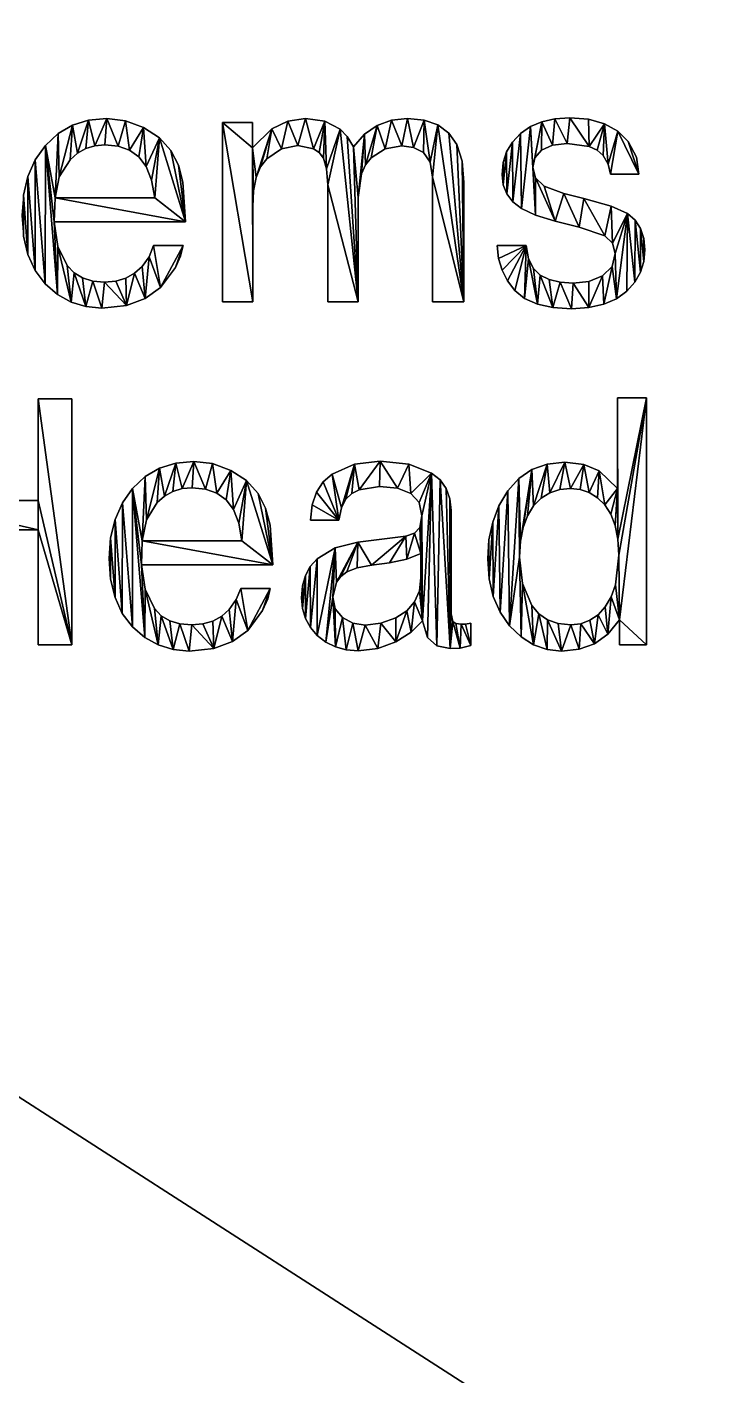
# Model space of a CAD drawing. Extents: x 12 to 260, y 24 to 184.
# Drawn here: x 131.1 to 157.3, y 96.7 to 148.6 of the extents above; entities that cross this region are included whole.
import ezdxf

# ---------------------------------------------------------------- set-up
doc = ezdxf.new("R2010")
doc.units = 0
doc.layers.get('0').update_dxf_attribs({"color": 13, "linetype": 'CONTINUOUS'})

# ---------------------------------------------------------------- blocks, each defined once
blk = doc.blocks.new('BUILD_BOX')
at = {"color": 254}
mesh = blk.add_polyface(dxfattribs=at)
corners = [(248.92, 0), (0, 160.02), (0, 0), (248.92, 160.02)]
mesh.append_faces([[corners[k] for k in face] for face in [(0, 1, 2), (1, 0, 3)]], dxfattribs={"vtx0": -1, "color": 254})
blk = doc.blocks.new('3D_PRINTER_BUILD_VOLUME')
blk.add_blockref('BUILD_BOX', (0, 0))
blk = doc.blocks.new('GROUP_5')
at = {"color": 178}
for p, q in [((48.908, 20.184, 0.051), (49.602, 20.249, 0.051)), ((49.602, 20.249, 0.051), (50.325, 20.163, 0.051)), ((56.573, 20.151, 0.051), (57.262, 20.249, 0.051)), ((57.262, 20.249, 0.051), (58.006, 20.148, 0.051)), ((60.567, 20.182, 0.051), (61.185, 20.249, 0.051)), ((61.185, 20.249, 0.051), (61.826, 20.186, 0.051)), ((66.358, 20.123, 0.051), (66.863, 20.237, 0.051)), ((66.863, 20.237, 0.051), (67.428, 20.275, 0.051)), ((67.428, 20.275, 0.051), (68.154, 20.218, 0.051)), ((47.729, 19.666, 0.051), (48.284, 19.99, 0.051)), ((48.284, 19.99, 0.051), (48.908, 20.184, 0.051)), ((50.325, 20.163, 0.051), (51.025, 19.904, 0.051)), ((51.025, 19.904, 0.051), (51.633, 19.509, 0.051)), ((54.066, 20.094, 0.051), (55.213, 20.094, 0.051)), ((54.066, 13.194, 0.051), (54.066, 20.094, 0.051)), ((55.213, 20.094, 0.051), (55.213, 19.115, 0.051)), ((58.006, 20.148, 0.051), (58.589, 19.843, 0.051)), ((58.589, 19.843, 0.051), (58.86, 19.557, 0.051)), ((59.525, 19.643, 0.051), (60.013, 19.982, 0.051)), ((60.013, 19.982, 0.051), (60.567, 20.182, 0.051)), ((61.826, 20.186, 0.051), (62.355, 19.998, 0.051)), ((62.355, 19.998, 0.051), (62.773, 19.684, 0.051)), ((65.531, 19.669, 0.051), (65.914, 19.934, 0.051)), ((65.914, 19.934, 0.051), (66.358, 20.123, 0.051)), ((68.154, 20.218, 0.051), (68.77, 20.046, 0.051)), ((68.77, 20.046, 0.051), (69.278, 19.76, 0.051)), ((69.278, 19.76, 0.051), (69.677, 19.36, 0.051)), ((46.849, 18.654, 0.051), (47.244, 19.212, 0.051)), ((47.244, 19.212, 0.051), (47.729, 19.666, 0.051)), ((49.147, 19.202, 0.051), (48.796, 19.093, 0.051)), ((49.531, 19.238, 0.051), (49.147, 19.202, 0.051)), ((50.048, 19.185, 0.051), (49.531, 19.238, 0.051)), ((51.633, 19.509, 0.051), (52.076, 19.012, 0.051)), ((56.959, 19.205, 0.051), (56.332, 19.078, 0.051)), ((57.566, 19.085, 0.051), (56.959, 19.205, 0.051)), ((58.86, 19.557, 0.051), (59.105, 19.16, 0.051)), ((59.105, 19.16, 0.051), (59.525, 19.643, 0.051)), ((60.96, 19.193, 0.051), (60.325, 19.078, 0.051)), ((61.418, 19.128, 0.051), (60.96, 19.193, 0.051)), ((62.773, 19.684, 0.051), (63.08, 19.244, 0.051)), ((63.08, 19.244, 0.051), (63.283, 18.609, 0.051)), ((65.002, 18.97, 0.051), (65.222, 19.343, 0.051)), ((65.222, 19.343, 0.051), (65.531, 19.669, 0.051)), ((66.761, 19.22, 0.051), (66.343, 19.031, 0.051)), ((67.338, 19.283, 0.051), (66.761, 19.22, 0.051)), ((68.177, 19.168, 0.051), (67.338, 19.283, 0.051)), ((69.677, 19.36, 0.051), (69.997, 18.758, 0.051)), ((48.477, 18.913, 0.051), (48.191, 18.661, 0.051)), ((48.796, 19.093, 0.051), (48.477, 18.913, 0.051)), ((50.486, 19.028, 0.051), (50.048, 19.185, 0.051)), ((50.844, 18.767, 0.051), (50.486, 19.028, 0.051)), ((51.122, 18.4, 0.051), (50.844, 18.767, 0.051)), ((52.076, 19.012, 0.051), (52.366, 18.447, 0.051)), ((55.764, 18.696, 0.051), (55.529, 18.39, 0.051)), ((56.332, 19.078, 0.051), (55.764, 18.696, 0.051)), ((57.784, 18.934, 0.051), (57.566, 19.085, 0.051)), ((57.945, 18.722, 0.051), (57.784, 18.934, 0.051)), ((58.07, 18.305, 0.051), (57.945, 18.722, 0.051)), ((59.784, 18.735, 0.051), (59.569, 18.468, 0.051)), ((60.325, 19.078, 0.051), (59.784, 18.735, 0.051)), ((61.801, 18.935, 0.051), (61.418, 19.128, 0.051)), ((62.059, 18.569, 0.051), (61.801, 18.935, 0.051)), ((64.87, 18.551, 0.051), (65.002, 18.97, 0.051)), ((66.089, 18.74, 0.051), (66.005, 18.368, 0.051)), ((66.343, 19.031, 0.051), (66.089, 18.74, 0.051)), ((68.487, 19.025, 0.051), (68.177, 19.168, 0.051)), ((68.723, 18.825, 0.051), (68.487, 19.025, 0.051)), ((68.915, 18.485, 0.051), (68.723, 18.825, 0.051)), ((69.997, 18.758, 0.051), (70.096, 18.11, 0.051)), ((46.567, 18.018, 0.051), (46.849, 18.654, 0.051)), ((48.191, 18.661, 0.051), (47.777, 18.006, 0.051)), ((51.333, 17.873, 0.051), (51.122, 18.4, 0.051)), ((55.529, 18.39, 0.051), (55.361, 17.981, 0.051)), ((59.569, 18.468, 0.051), (59.415, 18.125, 0.051)), ((64.826, 18.084, 0.051), (64.87, 18.551, 0.051)), ((66.005, 18.368, 0.051), (66.116, 17.962, 0.051)), ((69, 18.11, 0.051), (68.915, 18.485, 0.051)), ((46.398, 17.304, 0.051), (46.567, 18.018, 0.051)), ((47.777, 18.006, 0.051), (47.617, 17.195, 0.051)), ((51.451, 17.195, 0.051), (51.333, 17.873, 0.051)), ((55.361, 17.981, 0.051), (55.26, 17.469, 0.051)), ((64.872, 17.691, 0.051), (64.826, 18.084, 0.051)), ((65.012, 17.344, 0.051), (64.872, 17.691, 0.051)), ((66.116, 17.962, 0.051), (66.449, 17.646, 0.051)), ((66.449, 17.646, 0.051), (67.209, 17.363, 0.051)), ((70.096, 18.11, 0.051), (69, 18.11, 0.051)), ((47.617, 17.195, 0.051), (51.451, 17.195, 0.051)), ((65.246, 17.041, 0.051), (65.012, 17.344, 0.051)), ((65.573, 16.783, 0.051), (65.246, 17.041, 0.051)), ((66.108, 16.525, 0.051), (65.573, 16.783, 0.051)), ((52.643, 16.274, 0.051), (47.585, 16.274, 0.051)), ((69.651, 16.59, 0.051), (69.947, 16.336, 0.051)), ((69.947, 16.336, 0.051), (70.158, 16.018, 0.051)), ((46.566, 15.012, 0.051), (46.398, 15.715, 0.051)), ((69.083, 15.448, 0.051), (68.788, 15.733, 0.051)), ((70.158, 16.018, 0.051), (70.285, 15.637, 0.051)), ((70.285, 15.637, 0.051), (70.328, 15.192, 0.051)), ((51.232, 14.929, 0.051), (51.406, 15.359, 0.051)), ((51.406, 15.359, 0.051), (52.546, 15.359, 0.051)), ((52.546, 15.359, 0.051), (52.449, 14.957, 0.051)), ((64.692, 14.865, 0.051), (64.632, 15.359, 0.051)), ((64.632, 15.359, 0.051), (65.747, 15.359, 0.051)), ((65.747, 15.359, 0.051), (65.845, 14.847, 0.051)), ((69.058, 14.547, 0.051), (69.181, 15.056, 0.051)), ((69.181, 15.056, 0.051), (69.083, 15.448, 0.051)), ((70.328, 15.192, 0.051), (70.284, 14.747, 0.051)), ((46.845, 14.403, 0.051), (46.566, 15.012, 0.051)), ((48.081, 14.589, 0.051), (48.345, 14.312, 0.051)), ((50.674, 14.292, 0.051), (50.968, 14.554, 0.051)), ((50.968, 14.554, 0.051), (51.232, 14.929, 0.051)), ((52.449, 14.957, 0.051), (52.246, 14.512, 0.051)), ((64.826, 14.411, 0.051), (64.692, 14.865, 0.051)), ((65.845, 14.847, 0.051), (66.037, 14.47, 0.051)), ((68.691, 14.19, 0.051), (69.058, 14.547, 0.051)), ((70.284, 14.747, 0.051), (70.153, 14.333, 0.051)), ((47.237, 13.887, 0.051), (46.845, 14.403, 0.051)), ((48.345, 14.312, 0.051), (48.672, 14.113, 0.051)), ((48.672, 14.113, 0.051), (49.063, 13.994, 0.051)), ((49.949, 13.992, 0.051), (50.335, 14.104, 0.051)), ((50.335, 14.104, 0.051), (50.674, 14.292, 0.051)), ((65.035, 14, 0.051), (64.826, 14.411, 0.051)), ((66.037, 14.47, 0.051), (66.296, 14.225, 0.051)), ((66.296, 14.225, 0.051), (66.636, 14.05, 0.051)), ((66.636, 14.05, 0.051), (67.056, 13.945, 0.051)), ((68.163, 13.98, 0.051), (68.691, 14.19, 0.051)), ((70.153, 14.333, 0.051), (69.934, 13.951, 0.051)), ((47.71, 13.477, 0.051), (47.237, 13.887, 0.051)), ((49.063, 13.994, 0.051), (49.518, 13.955, 0.051)), ((49.518, 13.955, 0.051), (49.949, 13.992, 0.051)), ((65.318, 13.629, 0.051), (65.035, 14, 0.051)), ((65.695, 13.324, 0.051), (65.318, 13.629, 0.051)), ((67.056, 13.945, 0.051), (67.557, 13.91, 0.051)), ((67.557, 13.91, 0.051), (68.163, 13.98, 0.051)), ((69.629, 13.6, 0.051), (69.233, 13.307, 0.051)), ((69.934, 13.951, 0.051), (69.629, 13.6, 0.051)), ((48.231, 13.184, 0.051), (47.71, 13.477, 0.051)), ((48.802, 13.008, 0.051), (48.231, 13.184, 0.051)), ((49.421, 12.95, 0.051), (48.802, 13.008, 0.051)), ((55.226, 13.194, 0.051), (54.066, 13.194, 0.051)), ((59.291, 13.194, 0.051), (58.112, 13.194, 0.051)), ((63.35, 13.194, 0.051), (62.145, 13.194, 0.051)), ((66.184, 13.105, 0.051), (65.695, 13.324, 0.051)), ((66.786, 12.974, 0.051), (66.184, 13.105, 0.051)), ((67.499, 12.93, 0.051), (66.786, 12.974, 0.051)), ((68.169, 12.972, 0.051), (67.499, 12.93, 0.051)), ((68.747, 13.098, 0.051), (68.169, 12.972, 0.051)), ((69.233, 13.307, 0.051), (68.747, 13.098, 0.051)), ((46.961, 5.554, 0.051), (46.961, 9.464, 0.051)), ((46.961, 9.464, 0.051), (48.256, 9.464, 0.051)), ((48.256, 9.464, 0.051), (48.256, 0, 0.051)), ((69.271, 6.011, 0.051), (69.271, 9.496, 0.051)), ((69.271, 9.496, 0.051), (70.386, 9.496, 0.051)), ((70.386, 9.496, 0.051), (70.386, 0, 0.051)), ((51.086, 6.471, 0.051), (51.641, 6.795, 0.051)), ((51.641, 6.795, 0.051), (52.265, 6.99, 0.051)), ((52.265, 6.99, 0.051), (52.959, 7.055, 0.051)), ((52.959, 7.055, 0.051), (53.682, 6.968, 0.051)), ((53.682, 6.968, 0.051), (54.382, 6.71, 0.051)), ((65.468, 6.401, 0.051), (65.977, 6.746, 0.051)), ((65.977, 6.746, 0.051), (66.568, 6.953, 0.051)), ((66.568, 6.953, 0.051), (67.242, 7.022, 0.051)), ((67.242, 7.022, 0.051), (67.97, 6.939, 0.051)), ((67.97, 6.939, 0.051), (68.569, 6.687, 0.051)), ((50.601, 6.017, 0.051), (51.086, 6.471, 0.051)), ((54.382, 6.71, 0.051), (54.99, 6.315, 0.051)), ((54.99, 6.315, 0.051), (55.433, 5.818, 0.051)), ((57.679, 5.875, 0.051), (57.933, 6.27, 0.051)), ((57.933, 6.27, 0.051), (58.283, 6.568, 0.051)), ((62.107, 6.604, 0.051), (62.437, 6.34, 0.051)), ((62.437, 6.34, 0.051), (62.672, 6.011, 0.051)), ((65.042, 5.918, 0.051), (65.468, 6.401, 0.051)), ((68.569, 6.687, 0.051), (69.271, 6.011, 0.051)), ((50.206, 5.46, 0.051), (50.601, 6.017, 0.051)), ((51.834, 5.719, 0.051), (51.548, 5.467, 0.051)), ((52.153, 5.899, 0.051), (51.834, 5.719, 0.051)), ((52.504, 6.007, 0.051), (52.153, 5.899, 0.051)), ((52.888, 6.043, 0.051), (52.504, 6.007, 0.051)), ((53.405, 5.991, 0.051), (52.888, 6.043, 0.051)), ((53.843, 5.834, 0.051), (53.405, 5.991, 0.051)), ((54.201, 5.572, 0.051), (53.843, 5.834, 0.051)), ((55.433, 5.818, 0.051), (55.723, 5.252, 0.051)), ((57.519, 5.383, 0.051), (57.679, 5.875, 0.051)), ((59.038, 5.813, 0.051), (58.815, 5.599, 0.051)), ((59.327, 5.966, 0.051), (59.038, 5.813, 0.051)), ((60.103, 6.088, 0.051), (59.327, 5.966, 0.051)), ((60.798, 6.021, 0.051), (60.103, 6.088, 0.051)), ((61.311, 5.821, 0.051), (60.798, 6.021, 0.051)), ((61.628, 5.472, 0.051), (61.311, 5.821, 0.051)), ((62.672, 6.011, 0.051), (62.814, 5.618, 0.051)), ((64.705, 5.34, 0.051), (65.042, 5.918, 0.051)), ((66.668, 5.843, 0.051), (66.333, 5.634, 0.051)), ((67.044, 5.969, 0.051), (66.668, 5.843, 0.051)), ((67.461, 6.011, 0.051), (67.044, 5.969, 0.051)), ((67.838, 5.972, 0.051), (67.461, 6.011, 0.051)), ((68.184, 5.854, 0.051), (67.838, 5.972, 0.051)), ((68.499, 5.658, 0.051), (68.184, 5.854, 0.051)), ((42.038, 5.554, 0.051), (46.961, 5.554, 0.051)), ((49.924, 4.824, 0.051), (50.206, 5.46, 0.051)), ((51.548, 5.467, 0.051), (51.134, 4.812, 0.051)), ((54.479, 5.206, 0.051), (54.201, 5.572, 0.051)), ((54.69, 4.679, 0.051), (54.479, 5.206, 0.051)), ((57.456, 4.793, 0.051), (57.519, 5.383, 0.051)), ((58.639, 5.262, 0.051), (58.538, 4.793, 0.051)), ((58.815, 5.599, 0.051), (58.639, 5.262, 0.051)), ((61.733, 4.961, 0.051), (61.628, 5.472, 0.051)), ((64.464, 4.712, 0.051), (64.705, 5.34, 0.051)), ((66.04, 5.341, 0.051), (65.802, 4.966, 0.051)), ((66.333, 5.634, 0.051), (66.04, 5.341, 0.051)), ((68.782, 5.383, 0.051), (68.499, 5.658, 0.051)), ((69.016, 5.026, 0.051), (68.782, 5.383, 0.051)), ((49.755, 4.11, 0.051), (49.924, 4.824, 0.051)), ((51.134, 4.812, 0.051), (50.974, 4.001, 0.051)), ((54.808, 4.001, 0.051), (54.69, 4.679, 0.051)), ((58.538, 4.793, 0.051), (57.456, 4.793, 0.051)), ((61.656, 4.516, 0.051), (61.733, 4.961, 0.051)), ((64.32, 4.034, 0.051), (64.464, 4.712, 0.051)), ((65.802, 4.966, 0.051), (65.632, 4.513, 0.051)), ((69.183, 4.585, 0.051), (69.016, 5.026, 0.051)), ((46.961, 4.426, 0.051), (42.038, 4.426, 0.051)), ((46.961, 0, 0.051), (46.961, 4.426, 0.051)), ((61.121, 4.181, 0.051), (61.455, 4.291, 0.051)), ((61.455, 4.291, 0.051), (61.656, 4.516, 0.051)), ((65.632, 4.513, 0.051), (65.53, 3.981, 0.051)), ((69.283, 4.058, 0.051), (69.183, 4.585, 0.051)), ((49.699, 3.318, 0.051), (49.755, 4.11, 0.051)), ((50.974, 4.001, 0.051), (54.808, 4.001, 0.051)), ((64.272, 3.305, 0.051), (64.32, 4.034, 0.051)), ((65.53, 3.981, 0.051), (65.496, 3.369, 0.051)), ((49.755, 2.521, 0.051), (49.699, 3.318, 0.051)), ((57.438, 3.007, 0.051), (57.7, 3.299, 0.051)), ((60.496, 3.157, 0.051), (59.794, 3.067, 0.051)), ((61.154, 3.286, 0.051), (60.496, 3.157, 0.051)), ((61.701, 3.511, 0.051), (61.154, 3.286, 0.051)), ((61.701, 2.577, 0.051), (61.701, 3.511, 0.051)), ((64.325, 2.54, 0.051), (64.272, 3.305, 0.051)), ((56, 3.08, 0.051), (50.942, 3.08, 0.051)), ((57.139, 2.263, 0.051), (57.251, 2.662, 0.051)), ((57.251, 2.662, 0.051), (57.438, 3.007, 0.051)), ((58.613, 2.629, 0.051), (58.446, 2.41, 0.051)), ((58.847, 2.803, 0.051), (58.613, 2.629, 0.051)), ((59.242, 2.959, 0.051), (58.847, 2.803, 0.051)), ((59.794, 3.067, 0.051), (59.242, 2.959, 0.051)), ((49.923, 1.818, 0.051), (49.755, 2.521, 0.051)), ((54.589, 1.735, 0.051), (54.763, 2.165, 0.051)), ((54.763, 2.165, 0.051), (55.903, 2.165, 0.051)), ((55.903, 2.165, 0.051), (55.805, 1.763, 0.051)), ((57.101, 1.81, 0.051), (57.139, 2.263, 0.051)), ((58.446, 2.41, 0.051), (58.312, 1.836, 0.051)), ((61.46, 1.657, 0.051), (61.641, 2.08, 0.051)), ((61.641, 2.08, 0.051), (61.701, 2.577, 0.051)), ((64.483, 1.855, 0.051), (64.325, 2.54, 0.051)), ((69.025, 1.843, 0.051), (69.187, 2.302, 0.051)), ((50.202, 1.208, 0.051), (49.923, 1.818, 0.051)), ((54.324, 1.359, 0.051), (54.589, 1.735, 0.051)), ((55.805, 1.763, 0.051), (55.603, 1.318, 0.051)), ((57.139, 1.391, 0.051), (57.101, 1.81, 0.051)), ((58.312, 1.836, 0.051), (58.404, 1.387, 0.051)), ((61.158, 1.31, 0.051), (61.46, 1.657, 0.051)), ((64.747, 1.25, 0.051), (64.483, 1.855, 0.051)), ((68.798, 1.459, 0.051), (69.025, 1.843, 0.051)), ((50.594, 0.693, 0.051), (50.202, 1.208, 0.051)), ((51.438, 1.395, 0.051), (51.702, 1.117, 0.051)), ((51.702, 1.117, 0.051), (52.029, 0.919, 0.051)), ((53.691, 0.91, 0.051), (54.031, 1.097, 0.051)), ((54.031, 1.097, 0.051), (54.324, 1.359, 0.051)), ((57.253, 1.007, 0.051), (57.139, 1.391, 0.051)), ((58.404, 1.387, 0.051), (58.68, 1.044, 0.051)), ((58.68, 1.044, 0.051), (59.081, 0.826, 0.051)), ((60.735, 1.037, 0.051), (61.158, 1.31, 0.051)), ((65.116, 0.725, 0.051), (64.747, 1.25, 0.051)), ((65.966, 1.514, 0.051), (66.237, 1.187, 0.051)), ((66.237, 1.187, 0.051), (66.578, 0.953, 0.051)), ((68.207, 0.94, 0.051), (68.521, 1.156, 0.051)), ((68.521, 1.156, 0.051), (68.798, 1.459, 0.051)), ((51.067, 0.282, 0.051), (50.594, 0.693, 0.051)), ((52.029, 0.919, 0.051), (52.42, 0.8, 0.051)), ((52.42, 0.8, 0.051), (52.875, 0.76, 0.051)), ((52.875, 0.76, 0.051), (53.306, 0.798, 0.051)), ((53.306, 0.798, 0.051), (53.691, 0.91, 0.051)), ((57.444, 0.661, 0.051), (57.253, 1.007, 0.051)), ((57.71, 0.351, 0.051), (57.444, 0.661, 0.051)), ((59.081, 0.826, 0.051), (59.549, 0.754, 0.051)), ((59.549, 0.754, 0.051), (60.152, 0.825, 0.051)), ((60.152, 0.825, 0.051), (60.735, 1.037, 0.051)), ((61.759, 0.915, 0.051), (61.328, 0.482, 0.051)), ((61.959, 0.277, 0.051), (61.759, 0.915, 0.051)), ((62.935, 0.896, 0.051), (63.05, 0.813, 0.051)), ((63.05, 0.813, 0.051), (63.247, 0.786, 0.051)), ((63.247, 0.786, 0.051), (63.421, 0.796, 0.051)), ((63.421, 0.796, 0.051), (63.628, 0.825, 0.051)), ((63.628, 0.825, 0.051), (63.628, -0.032, 0.051)), ((65.557, 0.301, 0.051), (65.116, 0.725, 0.051)), ((66.578, 0.953, 0.051), (66.991, 0.813, 0.051)), ((66.991, 0.813, 0.051), (67.474, 0.767, 0.051)), ((67.474, 0.767, 0.051), (67.859, 0.81, 0.051)), ((67.859, 0.81, 0.051), (68.207, 0.94, 0.051)), ((69.342, 0.96, 0.051), (68.899, 0.411, 0.051)), ((69.342, 0, 0.051), (69.342, 0.96, 0.051)), ((51.588, -0.01, 0.051), (51.067, 0.282, 0.051)), ((58.036, 0.096, 0.051), (57.71, 0.351, 0.051)), ((58.407, -0.086, 0.051), (58.036, 0.096, 0.051)), ((60.741, 0.11, 0.051), (60.044, -0.147, 0.051)), ((61.328, 0.482, 0.051), (60.741, 0.11, 0.051)), ((62.312, -0.042, 0.051), (61.959, 0.277, 0.051)), ((66.037, -0.002, 0.051), (65.557, 0.301, 0.051)), ((68.382, 0.039, 0.051), (67.788, -0.174, 0.051)), ((68.899, 0.411, 0.051), (68.382, 0.039, 0.051)), ((48.256, 0, 0.051), (46.961, 0, 0.051)), ((52.159, -0.186, 0.051), (51.588, -0.01, 0.051)), ((52.778, -0.245, 0.051), (52.159, -0.186, 0.051)), ((58.821, -0.196, 0.051), (58.407, -0.086, 0.051)), ((59.279, -0.232, 0.051), (58.821, -0.196, 0.051)), ((60.044, -0.147, 0.051), (59.279, -0.232, 0.051)), ((62.829, -0.148, 0.051), (62.312, -0.042, 0.051)), ((63.215, -0.129, 0.051), (62.829, -0.148, 0.051)), ((63.628, -0.032, 0.051), (63.215, -0.129, 0.051)), ((66.556, -0.184, 0.051), (66.037, -0.002, 0.051)), ((67.113, -0.245, 0.051), (66.556, -0.184, 0.051)), ((67.788, -0.174, 0.051), (67.113, -0.245, 0.051)), ((70.386, 0, 0.051), (69.342, 0, 0.051))]:
    blk.add_line(p, q, dxfattribs=at)
for points in [[(55.213, 19.115, 0.051), (55.961, 19.856, 0.051), (56.573, 20.151, 0.051)], [(52.366, 18.447, 0.051), (52.54, 17.794, 0.051), (52.643, 16.274, 0.051)], [(58.112, 13.194, 0.051), (58.112, 17.698, 0.051), (58.07, 18.305, 0.051)], [(62.145, 13.194, 0.051), (62.145, 17.988, 0.051), (62.059, 18.569, 0.051)], [(63.283, 18.609, 0.051), (63.35, 17.788, 0.051), (63.35, 13.194, 0.051)], [(59.415, 18.125, 0.051), (59.291, 17.208, 0.051), (59.291, 13.194, 0.051)], [(55.26, 17.469, 0.051), (55.226, 16.854, 0.051), (55.226, 13.194, 0.051)], [(67.209, 17.363, 0.051), (67.976, 17.176, 0.051), (69.02, 16.878, 0.051), (69.651, 16.59, 0.051)], [(47.585, 16.274, 0.051), (47.725, 15.328, 0.051), (48.081, 14.589, 0.051)], [(68.788, 15.733, 0.051), (67.796, 16.061, 0.051), (66.874, 16.293, 0.051), (66.108, 16.525, 0.051)], [(52.246, 14.512, 0.051), (51.676, 13.749, 0.051), (51.085, 13.317, 0.051)], [(51.085, 13.317, 0.051), (50.368, 13.053, 0.051), (49.421, 12.95, 0.051)], [(58.283, 6.568, 0.051), (59.143, 6.943, 0.051), (60.129, 7.068, 0.051), (61.233, 6.952, 0.051), (62.107, 6.604, 0.051)], [(55.723, 5.252, 0.051), (55.896, 4.6, 0.051), (56, 3.08, 0.051)], [(62.814, 5.618, 0.051), (62.861, 5.161, 0.051), (62.861, 1.185, 0.051), (62.935, 0.896, 0.051)], [(57.7, 3.299, 0.051), (58.393, 3.725, 0.051), (59.272, 3.949, 0.051), (61.121, 4.181, 0.051)], [(69.187, 2.302, 0.051), (69.316, 3.447, 0.051), (69.283, 4.058, 0.051)], [(65.496, 3.369, 0.051), (65.614, 2.352, 0.051), (65.966, 1.514, 0.051)], [(50.942, 3.08, 0.051), (51.082, 2.133, 0.051), (51.438, 1.395, 0.051)], [(55.603, 1.318, 0.051), (55.033, 0.554, 0.051), (54.442, 0.122, 0.051)], [(54.442, 0.122, 0.051), (53.725, -0.142, 0.051), (52.778, -0.245, 0.051)]]:
    blk.add_polyline3d(points, dxfattribs=at)
mesh = blk.add_polyface(dxfattribs=at)
corners = [(46.398, 15.715, 0.051), (46.398, 17.304, 0.051), (46.342, 16.512, 0.051), (46.566, 15.012, 0.051), (46.567, 18.018, 0.051), (46.845, 14.403, 0.051), (46.849, 18.654, 0.051), (47.237, 13.887, 0.051), (47.244, 19.212, 0.051), (47.71, 13.477, 0.051), (47.585, 16.274, 0.051), (47.725, 15.328, 0.051), (48.231, 13.184, 0.051), (48.081, 14.589, 0.051), (48.345, 14.312, 0.051), (48.802, 13.008, 0.051), (48.672, 14.113, 0.051), (49.063, 13.994, 0.051), (49.421, 12.95, 0.051), (49.518, 13.955, 0.051), (50.368, 13.053, 0.051), (49.949, 13.992, 0.051), (50.335, 14.104, 0.051), (50.674, 14.292, 0.051), (51.085, 13.317, 0.051), (50.968, 14.554, 0.051), (51.232, 14.929, 0.051), (51.676, 13.749, 0.051), (51.406, 15.359, 0.051), (52.546, 15.359, 0.051), (52.246, 14.512, 0.051), (52.449, 14.957, 0.051), (52.643, 16.274, 0.051), (47.617, 17.195, 0.051), (51.451, 17.195, 0.051), (51.633, 19.509, 0.051), (52.076, 19.012, 0.051), (52.366, 18.447, 0.051), (52.54, 17.794, 0.051), (47.729, 19.666, 0.051), (47.777, 18.006, 0.051), (48.284, 19.99, 0.051), (48.191, 18.661, 0.051), (48.477, 18.913, 0.051), (48.908, 20.184, 0.051), (48.796, 19.093, 0.051), (49.147, 19.202, 0.051), (49.602, 20.249, 0.051), (49.531, 19.238, 0.051), (50.048, 19.185, 0.051), (50.325, 20.163, 0.051), (50.486, 19.028, 0.051), (51.025, 19.904, 0.051), (50.844, 18.767, 0.051), (51.122, 18.4, 0.051), (51.333, 17.873, 0.051)]
mesh.append_faces([[corners[k] for k in face] for face in [(0, 1, 2), (29, 30, 31), (37, 32, 38)]], dxfattribs={"vtx0": -1, "color": 178})
mesh.append_faces([[corners[k] for k in face] for face in [(1, 3, 4), (4, 5, 6), (6, 7, 8), (10, 9, 11), (11, 12, 13), (13, 12, 14), (14, 15, 16), (16, 15, 17), (17, 18, 19), (19, 20, 21), (21, 20, 22), (22, 20, 23), (23, 24, 25), (25, 24, 26), (26, 27, 28), (28, 27, 29), (32, 33, 10), (33, 32, 34), (35, 32, 36), (36, 32, 37), (8, 33, 39), (39, 40, 41), (41, 43, 44), (44, 46, 47), (47, 49, 50), (50, 51, 52), (52, 54, 35)]], dxfattribs={"vtx0": -1, "vtx1": -1, "color": 178})
mesh.append_faces([[corners[k] for k in face] for face in [(8, 9, 10), (34, 32, 35), (33, 8, 10)]], dxfattribs={"vtx0": -1, "vtx1": -1, "vtx2": -1, "color": 178})
mesh.append_faces([[corners[k] for k in face] for face in [(1, 0, 3), (4, 3, 5), (6, 5, 7), (8, 7, 9), (11, 9, 12), (14, 12, 15), (17, 15, 18), (19, 18, 20), (23, 20, 24), (26, 24, 27), (29, 27, 30), (39, 33, 40), (41, 40, 42), (41, 42, 43), (44, 43, 45), (44, 45, 46), (47, 46, 48), (47, 48, 49), (50, 49, 51), (52, 51, 53), (52, 53, 54), (35, 54, 55), (35, 55, 34)]], dxfattribs={"vtx0": -1, "vtx2": -1, "color": 178})
mesh = blk.add_polyface(dxfattribs=at)
corners = [(63.35, 13.194, 0.051), (62.145, 17.988, 0.051), (62.145, 13.194, 0.051), (62.355, 19.998, 0.051), (62.773, 19.684, 0.051), (63.08, 19.244, 0.051), (63.283, 18.609, 0.051), (63.35, 17.788, 0.051), (59.291, 13.194, 0.051), (58.112, 17.698, 0.051), (58.112, 13.194, 0.051), (58.589, 19.843, 0.051), (58.86, 19.557, 0.051), (59.105, 19.16, 0.051), (59.291, 17.208, 0.051), (59.525, 19.643, 0.051), (59.415, 18.125, 0.051), (59.569, 18.468, 0.051), (60.013, 19.982, 0.051), (59.784, 18.735, 0.051), (60.325, 19.078, 0.051), (60.567, 20.182, 0.051), (60.96, 19.193, 0.051), (61.185, 20.249, 0.051), (61.418, 19.128, 0.051), (61.826, 20.186, 0.051), (61.801, 18.935, 0.051), (62.059, 18.569, 0.051), (55.226, 13.194, 0.051), (54.066, 20.094, 0.051), (54.066, 13.194, 0.051), (55.213, 19.115, 0.051), (55.226, 16.854, 0.051), (55.26, 17.469, 0.051), (55.361, 17.981, 0.051), (55.961, 19.856, 0.051), (55.529, 18.39, 0.051), (55.764, 18.696, 0.051), (56.332, 19.078, 0.051), (56.573, 20.151, 0.051), (56.959, 19.205, 0.051), (57.262, 20.249, 0.051), (57.566, 19.085, 0.051), (58.006, 20.148, 0.051), (57.784, 18.934, 0.051), (57.945, 18.722, 0.051), (58.07, 18.305, 0.051), (55.213, 20.094, 0.051)]
mesh.append_faces([[corners[k] for k in face] for face in [(0, 1, 2), (6, 0, 7), (8, 9, 10), (28, 29, 30)]], dxfattribs={"vtx0": -1, "color": 178})
mesh.append_faces([[corners[k] for k in face] for face in [(3, 0, 4), (4, 0, 5), (5, 0, 6), (11, 8, 12), (12, 8, 13), (13, 14, 15), (15, 17, 18), (18, 20, 21), (21, 22, 23), (23, 24, 25), (25, 27, 3), (31, 34, 35), (35, 38, 39), (39, 40, 41), (41, 42, 43), (43, 46, 11)]], dxfattribs={"vtx0": -1, "vtx1": -1, "color": 178})
mesh.append_faces([[corners[k] for k in face] for face in [(1, 0, 3), (9, 8, 11), (29, 28, 31)]], dxfattribs={"vtx0": -1, "vtx1": -1, "vtx2": -1, "color": 178})
mesh.append_faces([[corners[k] for k in face] for face in [(13, 8, 14), (15, 14, 16), (15, 16, 17), (18, 17, 19), (18, 19, 20), (21, 20, 22), (23, 22, 24), (25, 24, 26), (25, 26, 27), (3, 27, 1), (31, 28, 32), (31, 32, 33), (31, 33, 34), (35, 34, 36), (35, 36, 37), (35, 37, 38), (39, 38, 40), (41, 40, 42), (43, 42, 44), (43, 44, 45), (43, 45, 46), (11, 46, 9)]], dxfattribs={"vtx0": -1, "vtx2": -1, "color": 178})
mesh.append_faces([[corners[k] for k in face] for face in [(47, 29, 31)]], dxfattribs={"vtx1": -1, "color": 178})
mesh = blk.add_polyface(dxfattribs=at)
corners = [(64.692, 14.865, 0.051), (65.747, 15.359, 0.051), (64.632, 15.359, 0.051), (64.826, 14.411, 0.051), (65.035, 14, 0.051), (65.318, 13.629, 0.051), (65.695, 13.324, 0.051), (65.845, 14.847, 0.051), (66.184, 13.105, 0.051), (66.037, 14.47, 0.051), (66.296, 14.225, 0.051), (66.786, 12.974, 0.051), (66.636, 14.05, 0.051), (67.056, 13.945, 0.051), (67.499, 12.93, 0.051), (67.557, 13.91, 0.051), (68.169, 12.972, 0.051), (68.163, 13.98, 0.051), (68.691, 14.19, 0.051), (68.747, 13.098, 0.051), (69.058, 14.547, 0.051), (69.233, 13.307, 0.051), (69.181, 15.056, 0.051), (64.872, 17.691, 0.051), (64.87, 18.551, 0.051), (64.826, 18.084, 0.051), (65.002, 18.97, 0.051), (65.012, 17.344, 0.051), (65.222, 19.343, 0.051), (65.246, 17.041, 0.051), (65.531, 19.669, 0.051), (65.573, 16.783, 0.051), (65.914, 19.934, 0.051), (66.108, 16.525, 0.051), (66.005, 18.368, 0.051), (66.116, 17.962, 0.051), (66.874, 16.293, 0.051), (66.449, 17.646, 0.051), (67.209, 17.363, 0.051), (67.796, 16.061, 0.051), (67.976, 17.176, 0.051), (68.788, 15.733, 0.051), (69.02, 16.878, 0.051), (69.083, 15.448, 0.051), (69.651, 16.59, 0.051), (69.629, 13.6, 0.051), (69.934, 13.951, 0.051), (69.947, 16.336, 0.051), (70.153, 14.333, 0.051), (70.158, 16.018, 0.051), (70.284, 14.747, 0.051), (70.285, 15.637, 0.051), (70.328, 15.192, 0.051), (66.358, 20.123, 0.051), (66.089, 18.74, 0.051), (66.343, 19.031, 0.051), (66.761, 19.22, 0.051), (66.863, 20.237, 0.051), (67.338, 19.283, 0.051), (67.428, 20.275, 0.051), (68.177, 19.168, 0.051), (68.154, 20.218, 0.051), (68.77, 20.046, 0.051), (68.487, 19.025, 0.051), (68.723, 18.825, 0.051), (68.915, 18.485, 0.051), (69.278, 19.76, 0.051), (69, 18.11, 0.051), (70.096, 18.11, 0.051), (69.677, 19.36, 0.051), (69.997, 18.758, 0.051)]
mesh.append_faces([[corners[k] for k in face] for face in [(0, 1, 2), (23, 24, 25), (51, 50, 52), (69, 68, 70)]], dxfattribs={"vtx0": -1, "color": 178})
mesh.append_faces([[corners[k] for k in face] for face in [(1, 6, 7), (7, 8, 9), (9, 8, 10), (10, 11, 12), (12, 11, 13), (13, 14, 15), (15, 16, 17), (17, 16, 18), (18, 19, 20), (20, 21, 22), (24, 23, 26), (26, 27, 28), (28, 29, 30), (30, 31, 32), (34, 33, 35), (35, 36, 37), (37, 36, 38), (38, 39, 40), (40, 41, 42), (42, 43, 44), (44, 46, 47), (47, 48, 49), (49, 50, 51), (53, 56, 57), (57, 58, 59), (59, 60, 61), (61, 60, 62), (62, 65, 66), (66, 68, 69)]], dxfattribs={"vtx0": -1, "vtx1": -1, "color": 178})
mesh.append_faces([[corners[k] for k in face] for face in [(32, 33, 34), (44, 22, 21)]], dxfattribs={"vtx0": -1, "vtx1": -1, "vtx2": -1, "color": 178})
mesh.append_faces([[corners[k] for k in face] for face in [(1, 0, 3), (1, 3, 4), (1, 4, 5), (1, 5, 6), (7, 6, 8), (10, 8, 11), (13, 11, 14), (15, 14, 16), (18, 16, 19), (20, 19, 21), (26, 23, 27), (28, 27, 29), (30, 29, 31), (32, 31, 33), (35, 33, 36), (38, 36, 39), (40, 39, 41), (42, 41, 43), (44, 43, 22), (44, 21, 45), (44, 45, 46), (47, 46, 48), (49, 48, 50), (34, 53, 32), (53, 34, 54), (53, 54, 55), (53, 55, 56), (57, 56, 58), (59, 58, 60), (62, 60, 63), (62, 63, 64), (62, 64, 65), (66, 65, 67), (66, 67, 68)]], dxfattribs={"vtx0": -1, "vtx2": -1, "color": 178})
mesh = blk.add_polyface(dxfattribs=at)
corners = [(48.256, 0, 0.051), (46.961, 4.426, 0.051), (46.961, 0, 0.051), (46.961, 5.554, 0.051), (46.961, 9.464, 0.051), (48.256, 9.464, 0.051), (42.038, 5.554, 0.051), (42.038, 4.426, 0.051), (42.038, 0, 0.051), (40.743, 9.464, 0.051), (40.743, 0, 0.051), (42.038, 9.464, 0.051)]
mesh.append_faces([[corners[k] for k in face] for face in [(0, 1, 2), (4, 0, 5), (8, 9, 10)]], dxfattribs={"vtx0": -1, "color": 178})
mesh.append_faces([[corners[k] for k in face] for face in [(3, 0, 4), (1, 6, 7), (6, 1, 3), (9, 8, 11), (11, 7, 6)]], dxfattribs={"vtx0": -1, "vtx1": -1, "color": 178})
mesh.append_faces([[corners[k] for k in face] for face in [(1, 0, 3)]], dxfattribs={"vtx0": -1, "vtx1": -1, "vtx2": -1, "color": 178})
mesh.append_faces([[corners[k] for k in face] for face in [(11, 8, 7)]], dxfattribs={"vtx0": -1, "vtx2": -1, "color": 178})
mesh = blk.add_polyface(dxfattribs=at)
corners = [(64.325, 2.54, 0.051), (64.32, 4.034, 0.051), (64.272, 3.305, 0.051), (64.464, 4.712, 0.051), (64.483, 1.855, 0.051), (64.705, 5.34, 0.051), (64.747, 1.25, 0.051), (65.042, 5.918, 0.051), (65.116, 0.725, 0.051), (65.468, 6.401, 0.051), (65.496, 3.369, 0.051), (65.557, 0.301, 0.051), (65.614, 2.352, 0.051), (66.037, -0.002, 0.051), (65.966, 1.514, 0.051), (66.237, 1.187, 0.051), (66.556, -0.184, 0.051), (66.578, 0.953, 0.051), (67.113, -0.245, 0.051), (66.991, 0.813, 0.051), (67.474, 0.767, 0.051), (67.788, -0.174, 0.051), (67.859, 0.81, 0.051), (68.382, 0.039, 0.051), (68.207, 0.94, 0.051), (68.521, 1.156, 0.051), (68.899, 0.411, 0.051), (68.798, 1.459, 0.051), (69.025, 1.843, 0.051), (69.342, 0.96, 0.051), (69.187, 2.302, 0.051), (69.316, 3.447, 0.051), (70.386, 0, 0.051), (69.342, 0, 0.051), (65.53, 3.981, 0.051), (65.977, 6.746, 0.051), (65.632, 4.513, 0.051), (65.802, 4.966, 0.051), (66.04, 5.341, 0.051), (66.568, 6.953, 0.051), (66.333, 5.634, 0.051), (66.668, 5.843, 0.051), (67.242, 7.022, 0.051), (67.044, 5.969, 0.051), (67.461, 6.011, 0.051), (67.97, 6.939, 0.051), (67.838, 5.972, 0.051), (68.184, 5.854, 0.051), (68.569, 6.687, 0.051), (68.499, 5.658, 0.051), (68.782, 5.383, 0.051), (69.271, 6.011, 0.051), (69.016, 5.026, 0.051), (69.183, 4.585, 0.051), (69.283, 4.058, 0.051), (69.271, 9.496, 0.051), (70.386, 9.496, 0.051)]
mesh.append_faces([[corners[k] for k in face] for face in [(0, 1, 2), (32, 29, 33)]], dxfattribs={"vtx0": -1, "color": 178})
mesh.append_faces([[corners[k] for k in face] for face in [(1, 0, 3), (3, 4, 5), (5, 6, 7), (7, 8, 9), (10, 11, 12), (12, 13, 14), (14, 13, 15), (15, 16, 17), (17, 18, 19), (19, 18, 20), (20, 21, 22), (22, 23, 24), (24, 23, 25), (25, 26, 27), (27, 26, 28), (28, 29, 30), (30, 29, 31), (9, 34, 35), (34, 9, 10), (35, 38, 39), (39, 41, 42), (42, 44, 45), (45, 47, 48), (48, 50, 51), (51, 54, 55), (55, 54, 56), (56, 29, 32)]], dxfattribs={"vtx0": -1, "vtx1": -1, "color": 178})
mesh.append_faces([[corners[k] for k in face] for face in [(9, 8, 10), (56, 31, 29)]], dxfattribs={"vtx0": -1, "vtx1": -1, "vtx2": -1, "color": 178})
mesh.append_faces([[corners[k] for k in face] for face in [(3, 0, 4), (5, 4, 6), (7, 6, 8), (10, 8, 11), (12, 11, 13), (15, 13, 16), (17, 16, 18), (20, 18, 21), (22, 21, 23), (25, 23, 26), (28, 26, 29), (35, 34, 36), (35, 36, 37), (35, 37, 38), (39, 38, 40), (39, 40, 41), (42, 41, 43), (42, 43, 44), (45, 44, 46), (45, 46, 47), (48, 47, 49), (48, 49, 50), (51, 50, 52), (51, 52, 53), (51, 53, 54), (56, 54, 31)]], dxfattribs={"vtx0": -1, "vtx2": -1, "color": 178})
mesh = blk.add_polyface(dxfattribs=at)
corners = [(49.755, 2.521, 0.051), (49.755, 4.11, 0.051), (49.699, 3.318, 0.051), (49.923, 1.818, 0.051), (49.924, 4.824, 0.051), (50.202, 1.208, 0.051), (50.206, 5.46, 0.051), (50.594, 0.693, 0.051), (50.601, 6.017, 0.051), (51.067, 0.282, 0.051), (50.942, 3.08, 0.051), (51.082, 2.133, 0.051), (51.588, -0.01, 0.051), (51.438, 1.395, 0.051), (51.702, 1.117, 0.051), (52.159, -0.186, 0.051), (52.029, 0.919, 0.051), (52.42, 0.8, 0.051), (52.778, -0.245, 0.051), (52.875, 0.76, 0.051), (53.725, -0.142, 0.051), (53.306, 0.798, 0.051), (53.691, 0.91, 0.051), (54.031, 1.097, 0.051), (54.442, 0.122, 0.051), (54.324, 1.359, 0.051), (54.589, 1.735, 0.051), (55.033, 0.554, 0.051), (54.763, 2.165, 0.051), (55.903, 2.165, 0.051), (55.603, 1.318, 0.051), (55.805, 1.763, 0.051), (56, 3.08, 0.051), (50.974, 4.001, 0.051), (54.808, 4.001, 0.051), (54.99, 6.315, 0.051), (55.433, 5.818, 0.051), (55.723, 5.252, 0.051), (55.896, 4.6, 0.051), (51.086, 6.471, 0.051), (51.134, 4.812, 0.051), (51.641, 6.795, 0.051), (51.548, 5.467, 0.051), (51.834, 5.719, 0.051), (52.265, 6.99, 0.051), (52.153, 5.899, 0.051), (52.504, 6.007, 0.051), (52.959, 7.055, 0.051), (52.888, 6.043, 0.051), (53.405, 5.991, 0.051), (53.682, 6.968, 0.051), (53.843, 5.834, 0.051), (54.382, 6.71, 0.051), (54.201, 5.572, 0.051), (54.479, 5.206, 0.051), (54.69, 4.679, 0.051)]
mesh.append_faces([[corners[k] for k in face] for face in [(0, 1, 2), (29, 30, 31), (37, 32, 38)]], dxfattribs={"vtx0": -1, "color": 178})
mesh.append_faces([[corners[k] for k in face] for face in [(1, 3, 4), (4, 5, 6), (6, 7, 8), (10, 9, 11), (11, 12, 13), (13, 12, 14), (14, 15, 16), (16, 15, 17), (17, 18, 19), (19, 20, 21), (21, 20, 22), (22, 20, 23), (23, 24, 25), (25, 24, 26), (26, 27, 28), (28, 27, 29), (32, 33, 10), (33, 32, 34), (35, 32, 36), (36, 32, 37), (8, 33, 39), (39, 40, 41), (41, 43, 44), (44, 46, 47), (47, 49, 50), (50, 51, 52), (52, 54, 35)]], dxfattribs={"vtx0": -1, "vtx1": -1, "color": 178})
mesh.append_faces([[corners[k] for k in face] for face in [(8, 9, 10), (34, 32, 35), (33, 8, 10)]], dxfattribs={"vtx0": -1, "vtx1": -1, "vtx2": -1, "color": 178})
mesh.append_faces([[corners[k] for k in face] for face in [(1, 0, 3), (4, 3, 5), (6, 5, 7), (8, 7, 9), (11, 9, 12), (14, 12, 15), (17, 15, 18), (19, 18, 20), (23, 20, 24), (26, 24, 27), (29, 27, 30), (39, 33, 40), (41, 40, 42), (41, 42, 43), (44, 43, 45), (44, 45, 46), (47, 46, 48), (47, 48, 49), (50, 49, 51), (52, 51, 53), (52, 53, 54), (35, 54, 55), (35, 55, 34)]], dxfattribs={"vtx0": -1, "vtx2": -1, "color": 178})
mesh = blk.add_polyface(dxfattribs=at)
corners = [(58.407, -0.086, 0.051), (58.312, 1.836, 0.051), (58.036, 0.096, 0.051), (58.404, 1.387, 0.051), (58.68, 1.044, 0.051), (58.821, -0.196, 0.051), (59.081, 0.826, 0.051), (59.279, -0.232, 0.051), (59.549, 0.754, 0.051), (60.044, -0.147, 0.051), (60.152, 0.825, 0.051), (60.741, 0.11, 0.051), (60.735, 1.037, 0.051), (61.158, 1.31, 0.051), (61.328, 0.482, 0.051), (61.46, 1.657, 0.051), (61.759, 0.915, 0.051), (61.641, 2.08, 0.051), (61.701, 2.577, 0.051), (61.701, 3.511, 0.051), (61.733, 4.961, 0.051), (62.829, -0.148, 0.051), (62.935, 0.896, 0.051), (62.861, 1.185, 0.051), (63.215, -0.129, 0.051), (63.05, 0.813, 0.051), (63.247, 0.786, 0.051), (63.628, -0.032, 0.051), (63.421, 0.796, 0.051), (63.628, 0.825, 0.051), (58.538, 4.793, 0.051), (57.519, 5.383, 0.051), (57.456, 4.793, 0.051), (57.679, 5.875, 0.051), (57.933, 6.27, 0.051), (58.283, 6.568, 0.051), (58.639, 5.262, 0.051), (59.143, 6.943, 0.051), (58.815, 5.599, 0.051), (59.038, 5.813, 0.051), (59.327, 5.966, 0.051), (60.129, 7.068, 0.051), (60.103, 6.088, 0.051), (60.798, 6.021, 0.051), (61.233, 6.952, 0.051), (61.311, 5.821, 0.051), (62.107, 6.604, 0.051), (61.628, 5.472, 0.051), (61.959, 0.277, 0.051), (62.312, -0.042, 0.051), (62.437, 6.34, 0.051), (62.672, 6.011, 0.051), (62.814, 5.618, 0.051), (62.861, 5.161, 0.051), (57.139, 1.391, 0.051), (57.139, 2.263, 0.051), (57.101, 1.81, 0.051), (57.251, 2.662, 0.051), (57.253, 1.007, 0.051), (57.438, 3.007, 0.051), (57.444, 0.661, 0.051), (57.7, 3.299, 0.051), (57.71, 0.351, 0.051), (58.393, 3.725, 0.051), (58.446, 2.41, 0.051), (59.272, 3.949, 0.051), (58.613, 2.629, 0.051), (58.847, 2.803, 0.051), (59.242, 2.959, 0.051), (59.794, 3.067, 0.051), (61.121, 4.181, 0.051), (60.496, 3.157, 0.051), (61.154, 3.286, 0.051), (61.455, 4.291, 0.051), (61.656, 4.516, 0.051)]
mesh.append_faces([[corners[k] for k in face] for face in [(28, 27, 29), (30, 31, 32), (54, 55, 56)]], dxfattribs={"vtx0": -1, "color": 178})
mesh.append_faces([[corners[k] for k in face] for face in [(0, 1, 2), (1, 0, 3), (3, 0, 4), (4, 5, 6), (6, 7, 8), (8, 9, 10), (10, 11, 12), (12, 11, 13), (13, 14, 15), (15, 16, 17), (17, 16, 18), (18, 16, 19), (22, 24, 25), (25, 24, 26), (26, 27, 28), (31, 30, 33), (33, 30, 34), (34, 30, 35), (35, 36, 37), (37, 40, 41), (41, 43, 44), (44, 45, 46), (46, 49, 50), (50, 21, 51), (51, 21, 52), (52, 21, 53), (53, 21, 23), (55, 54, 57), (57, 58, 59), (59, 60, 61), (61, 62, 63), (63, 64, 65), (65, 69, 70), (70, 72, 73), (73, 19, 74), (74, 19, 20)]], dxfattribs={"vtx0": -1, "vtx1": -1, "color": 178})
mesh.append_faces([[corners[k] for k in face] for face in [(19, 16, 20), (46, 20, 16), (63, 2, 1)]], dxfattribs={"vtx0": -1, "vtx1": -1, "vtx2": -1, "color": 178})
mesh.append_faces([[corners[k] for k in face] for face in [(4, 0, 5), (6, 5, 7), (8, 7, 9), (10, 9, 11), (13, 11, 14), (15, 14, 16), (21, 22, 23), (22, 21, 24), (26, 24, 27), (35, 30, 36), (37, 36, 38), (37, 38, 39), (37, 39, 40), (41, 40, 42), (41, 42, 43), (44, 43, 45), (46, 45, 47), (46, 47, 20), (46, 16, 48), (46, 48, 49), (50, 49, 21), (57, 54, 58), (59, 58, 60), (61, 60, 62), (63, 62, 2), (63, 1, 64), (65, 64, 66), (65, 66, 67), (65, 67, 68), (65, 68, 69), (70, 69, 71), (70, 71, 72), (73, 72, 19)]], dxfattribs={"vtx0": -1, "vtx2": -1, "color": 178})

msp = doc.modelspace()

# ---------------------------------------------------------------- block references
for name, p in [('3D_PRINTER_BUILD_VOLUME', (11.576, 24.014)), ('GROUP_5', (84.539, 124.812, -0.5))]:
    msp.add_blockref(name, p)

doc.saveas('drawing.dxf')
